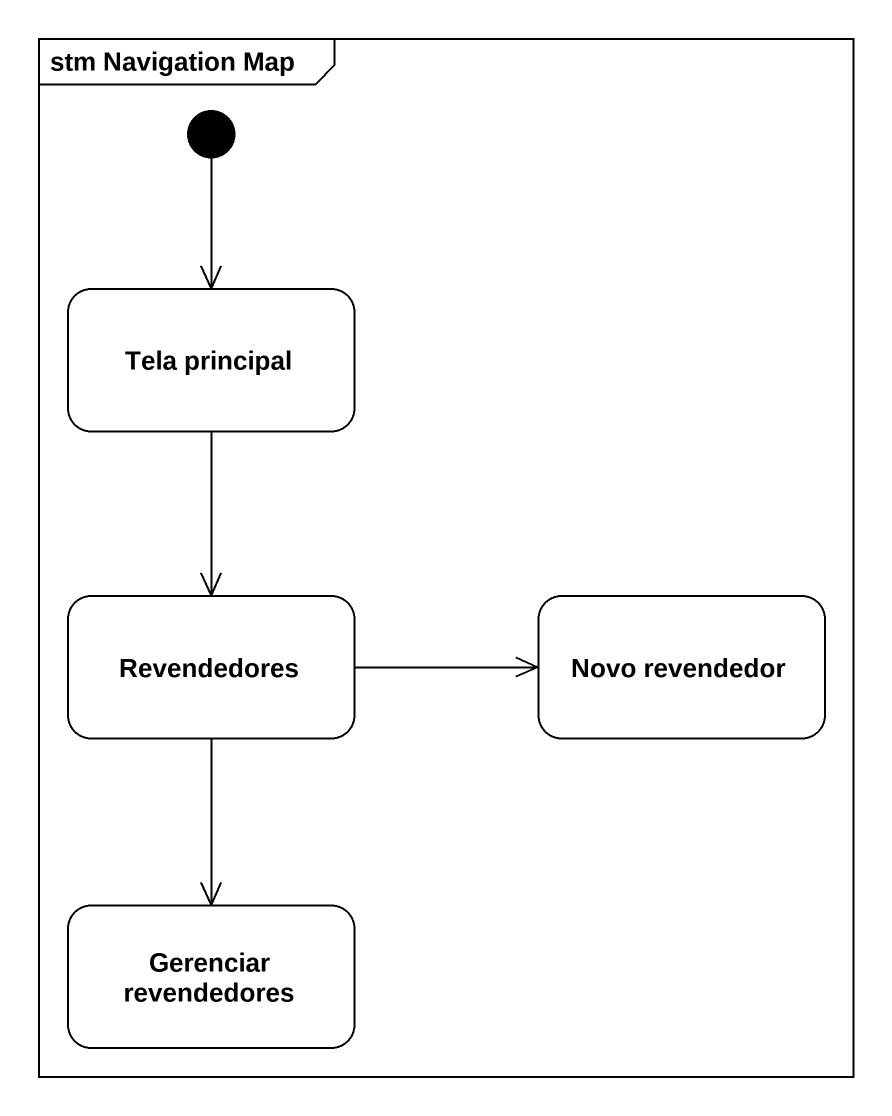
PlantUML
@startuml
mainframe stm Navigation Map
hide empty description
state "Tela principal" as Tela_principal
state Revendedores
state "Novo revendedor" as Novo_revendedor
state "Gerenciar revendedores" as Gerenciar_revendedores
[*] --> Tela_principal
Tela_principal --> Revendedores
Revendedores -right-> Novo_revendedor
Revendedores --> Gerenciar_revendedores
@enduml
